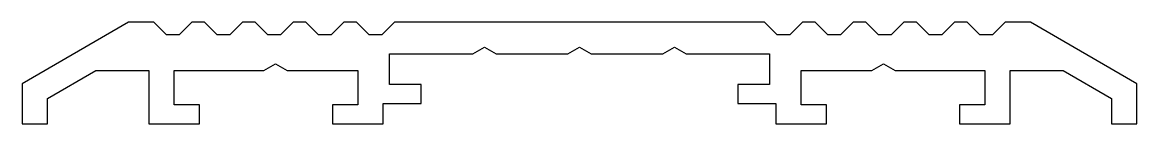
# Model space of a CAD drawing. Header units: millimetres. Extents: x 0 to 88, y 0 to 8.
import ezdxf

# ---------------------------------------------------------------- set-up
doc = ezdxf.new("R2010")
doc.units = ezdxf.units.MM

msp = doc.modelspace()

# ---------------------------------------------------------------- linework, layer by layer
msp.add_lwpolyline([(20.92, 4.2), (26.5, 4.2), (26.5, 1.5), (24.5, 1.5), (24.5, 0), (28.5, 0), (28.5, 1.6), (31.5, 1.6), (31.5, 3.1), (29, 3.1), (29, 5.5), (35.58, 5.5), (36.5, 6.031), (37.42, 5.5), (43.08, 5.5), (44, 6.031), (44.92, 5.5), (50.58, 5.5), (51.5, 6.031), (52.42, 5.5), (59, 5.5), (59, 3.1), (56.5, 3.1), (56.5, 1.6), (59.5, 1.6), (59.5, 0), (63.5, 0), (63.5, 1.5), (61.5, 1.5), (61.5, 4.2), (67.08, 4.2), (68, 4.731), (68.92, 4.2), (76, 4.2), (76, 1.5), (74, 1.5), (74, 0), (78, 0), (78, 4.2), (82.182, 4.2), (86, 1.996), (86, 0), (88, 0), (88, 3.15), (79.6, 8), (77.6, 8), (76.6, 7), (75.6, 7), (74.6, 8), (73.6, 8), (72.6, 7), (71.6, 7), (70.6, 8), (69.6, 8), (68.6, 7), (67.6, 7), (66.6, 8), (65.6, 8), (64.6, 7), (63.6, 7), (62.6, 8), (61.6, 8), (60.6, 7), (59.6, 7), (58.6, 8), (29.4, 8), (28.4, 7), (27.4, 7), (26.4, 8), (25.4, 8), (24.4, 7), (23.4, 7), (22.4, 8), (21.4, 8), (20.4, 7), (19.4, 7), (18.4, 8), (17.4, 8), (16.4, 7), (15.4, 7), (14.4, 8), (13.4, 8), (12.4, 7), (11.4, 7), (10.4, 8), (8.4, 8), (0, 3.15), (0, 0), (2, 0), (2, 1.996), (5.818, 4.2), (10, 4.2), (10, 0), (14, 0), (14, 1.5), (12, 1.5), (12, 4.2), (19.08, 4.2), (20, 4.731), (20.92, 4.2, 0.131652)], format="xyb", close=True)

doc.saveas('drawing.dxf')
